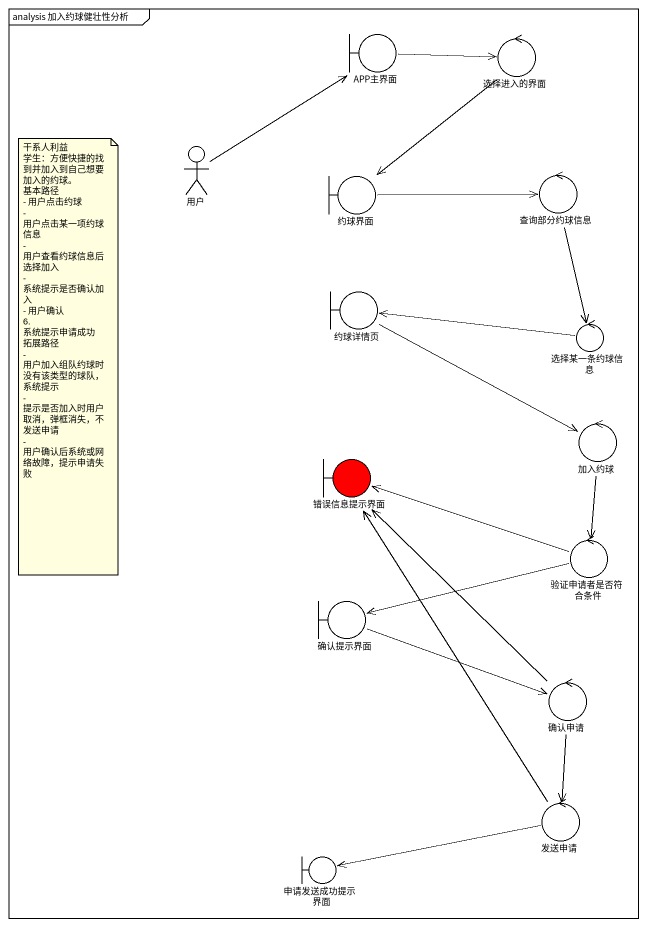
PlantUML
@startuml
mainframe analysis 加入约球健壮性分析
boundary APP主界面
control 选择进入的界面
actor 用户
boundary 约球界面
control 查询部分约球信息
boundary 约球详情页
control 选择某一条约球信息
control 加入约球
boundary 错误信息提示界面 #FF0000
control 验证申请者是否符合条件
boundary 确认提示界面
control 确认申请
control 发送申请
boundary 申请发送成功提示界面
APP主界面 -right-> 选择进入的界面
选择进入的界面 --> 约球界面
用户 -up-> APP主界面
约球界面 -right-> 查询部分约球信息
查询部分约球信息 --> 选择某一条约球信息
约球详情页 -right-> 加入约球
选择某一条约球信息 -left-> 约球详情页
加入约球 --> 验证申请者是否符合条件
验证申请者是否符合条件 -left-> 错误信息提示界面
验证申请者是否符合条件 -left-> 确认提示界面
确认提示界面 -right-> 确认申请
确认申请 -up-> 错误信息提示界面
确认申请 --> 发送申请
发送申请 -up-> 错误信息提示界面
发送申请 -left-> 申请发送成功提示界面
note as N1
  干系人利益
  学生：方便快捷的找到并加入到自己想要加入的约球。
  基本路径
  - 用户点击约球
  - 用户点击某一项约球信息
  - 用户查看约球信息后选择加入
  - 系统提示是否确认加入
  - 用户确认
  6. 系统提示申请成功
  拓展路径
  - 用户加入组队约球时没有该类型的球队，系统提示
  - 提示是否加入时用户取消，弹框消失，不发送申请
  - 用户确认后系统或网络故障，提示申请失败
end note
@enduml
